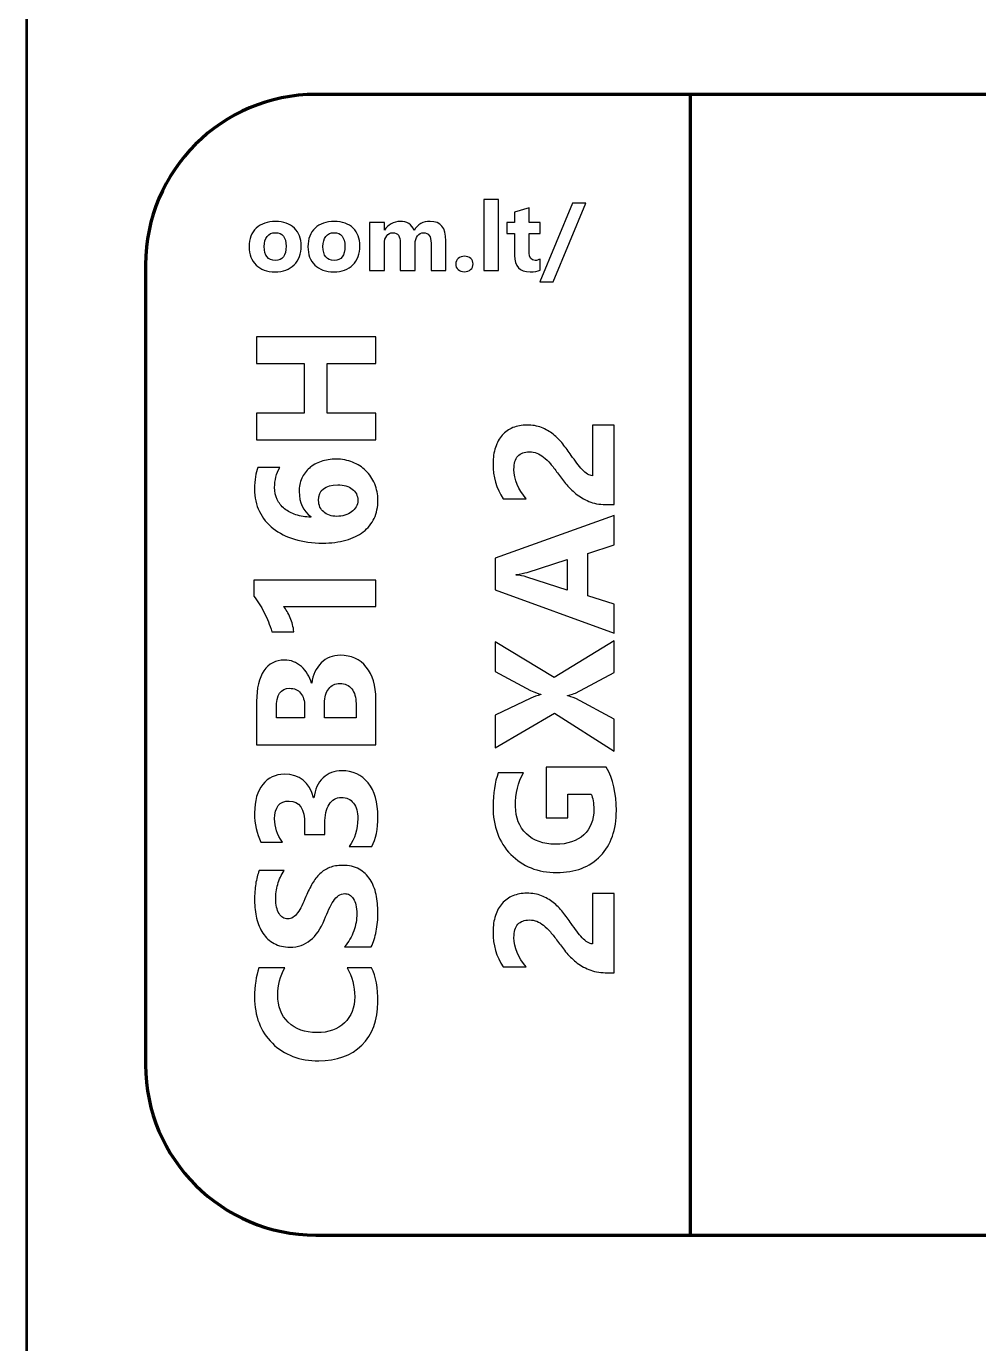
# Model space of a CAD drawing. Header units: centimetres. Extents: x -201 to 63, y -83 to 73.
# Drawn here: x -81.15 to -78.355, y -78.869 to -75 of the extents above; entities that cross this region are included whole.
import ezdxf

# ---------------------------------------------------------------- set-up
doc = ezdxf.new("R2010")
doc.units = ezdxf.units.CM
doc.header["$MEASUREMENT"] = 0
doc.layers.add('Layer 1', color=7, linetype='Continuous')

msp = doc.modelspace()

# ---------------------------------------------------------------- linework, layer by layer
at = {"layer": 'Layer 1', "color": 253, "lineweight": 53}
msp.add_open_spline([(-81.15, -82.3), (-81.15, -82.3), (-81.15, -67.7), (-81.15, -67.7), (-81.15, -67.7), (-81.15, -67.25817), (-80.79183, -66.9), (-80.35, -66.9), (-80.35, -66.9), (-80.35, -66.9), (-69.65, -66.9), (-69.65, -66.9), (-69.65, -66.9), (-69.20817, -66.9), (-68.85, -67.25817), (-68.85, -67.7), (-68.85, -67.7), (-68.85, -67.7), (-68.85, -82.3), (-68.85, -82.3), (-68.85, -82.3), (-68.85, -82.74183), (-69.20817, -83.1), (-69.65, -83.1), (-69.65, -83.1), (-69.65, -83.1), (-80.35, -83.1), (-80.35, -83.1), (-80.35, -83.1), (-80.79183, -83.1), (-81.15, -82.74183), (-81.15, -82.3)], degree=3, knots=[0, 0, 0, 0, 0.1111111, 0.1111111, 0.1111111, 0.1111111, 0.2222222, 0.2222222, 0.2222222, 0.2222222, 0.3333333, 0.3333333, 0.3333333, 0.3333333, 0.4444444, 0.4444444, 0.4444444, 0.4444444, 0.5555556, 0.5555556, 0.5555556, 0.5555556, 0.6666667, 0.6666667, 0.6666667, 0.6666667, 0.7777778, 0.7777778, 0.7777778, 0.7777778, 1, 1, 1, 1], dxfattribs=at)
at = {"layer": 'Layer 1', "lineweight": 100}
for points, knots in [([(-80.8, -78.05), (-80.8, -78.05), (-80.8, -75.7), (-80.8, -75.7), (-80.8, -75.7), (-80.8, -75.42386), (-80.57614, -75.2), (-80.3, -75.2), (-80.3, -75.2), (-80.3, -75.2), (-75.7, -75.2), (-75.7, -75.2), (-75.7, -75.2), (-75.42386, -75.2), (-75.2, -75.42386), (-75.2, -75.7), (-75.2, -75.7), (-75.2, -75.7), (-75.2, -78.05), (-75.2, -78.05), (-75.2, -78.05), (-75.2, -78.32614), (-75.42386, -78.55), (-75.7, -78.55), (-75.7, -78.55), (-75.7, -78.55), (-80.3, -78.55), (-80.3, -78.55), (-80.3, -78.55), (-80.57614, -78.55), (-80.8, -78.32614), (-80.8, -78.05)], [0, 0, 0, 0, 0.1111111, 0.1111111, 0.1111111, 0.1111111, 0.2222222, 0.2222222, 0.2222222, 0.2222222, 0.3333333, 0.3333333, 0.3333333, 0.3333333, 0.4444444, 0.4444444, 0.4444444, 0.4444444, 0.5555556, 0.5555556, 0.5555556, 0.5555556, 0.6666667, 0.6666667, 0.6666667, 0.6666667, 0.7777778, 0.7777778, 0.7777778, 0.7777778, 1, 1, 1, 1]), ([(-80.8, -78.05), (-80.8, -78.05), (-80.8, -75.7), (-80.8, -75.7), (-80.8, -75.7), (-80.8, -75.42386), (-80.57614, -75.2), (-80.3, -75.2), (-80.3, -75.2), (-80.3, -75.2), (-79.2, -75.2), (-79.2, -75.2), (-79.2, -75.2), (-79.2, -75.2), (-79.2, -78.55), (-79.2, -78.55), (-79.2, -78.55), (-79.2, -78.55), (-80.3, -78.55), (-80.3, -78.55), (-80.3, -78.55), (-80.57614, -78.55), (-80.8, -78.32614), (-80.8, -78.05)], [0, 0, 0, 0, 0.1428571, 0.1428571, 0.1428571, 0.1428571, 0.2857143, 0.2857143, 0.2857143, 0.2857143, 0.4285714, 0.4285714, 0.4285714, 0.4285714, 0.5714286, 0.5714286, 0.5714286, 0.5714286, 0.7142857, 0.7142857, 0.7142857, 0.7142857, 1, 1, 1, 1])]:
    msp.add_open_spline(points, degree=3, knots=knots, dxfattribs=at)
at = {"layer": 'Layer 1', "color": 7}
for points, knots in [([(-79.76396, -75.71742), (-79.76396, -75.71742), (-79.80747, -75.71742), (-79.80747, -75.71742), (-79.80747, -75.71742), (-79.80747, -75.71742), (-79.80747, -75.50853), (-79.80747, -75.50853), (-79.80747, -75.50853), (-79.80747, -75.50853), (-79.76396, -75.50853), (-79.76396, -75.50853), (-79.76396, -75.50853), (-79.76396, -75.50853), (-79.76396, -75.71742), (-79.76396, -75.71742)], [0, 0, 0, 0, 0.2, 0.2, 0.2, 0.2, 0.4, 0.4, 0.4, 0.4, 0.6, 0.6, 0.6, 0.6, 1, 1, 1, 1]), ([(-79.50737, -75.51982), (-79.50737, -75.51982), (-79.60365, -75.7502), (-79.60365, -75.7502), (-79.60365, -75.7502), (-79.60365, -75.7502), (-79.64255, -75.7502), (-79.64255, -75.7502), (-79.64255, -75.7502), (-79.64255, -75.7502), (-79.5466, -75.51982), (-79.5466, -75.51982), (-79.5466, -75.51982), (-79.5466, -75.51982), (-79.50737, -75.51982), (-79.50737, -75.51982)], [0, 0, 0, 0, 0.2, 0.2, 0.2, 0.2, 0.4, 0.4, 0.4, 0.4, 0.6, 0.6, 0.6, 0.6, 1, 1, 1, 1]), ([(-79.64199, -75.71577), (-79.64843, -75.71916), (-79.65812, -75.72085), (-79.67106, -75.72085), (-79.67106, -75.72085), (-79.70172, -75.72085), (-79.71711, -75.70491), (-79.71711, -75.67306), (-79.71711, -75.67306), (-79.71711, -75.67306), (-79.71711, -75.60844), (-79.71711, -75.60844), (-79.71711, -75.60844), (-79.71711, -75.60844), (-79.73997, -75.60844), (-79.73997, -75.60844), (-79.73997, -75.60844), (-79.73997, -75.60844), (-79.73997, -75.57631), (-79.73997, -75.57631), (-79.73997, -75.57631), (-79.73997, -75.57631), (-79.71711, -75.57631), (-79.71711, -75.57631), (-79.71711, -75.57631), (-79.71711, -75.57631), (-79.71711, -75.54588), (-79.71711, -75.54588), (-79.71711, -75.54588), (-79.71711, -75.54588), (-79.67369, -75.53346), (-79.67369, -75.53346), (-79.67369, -75.53346), (-79.67369, -75.53346), (-79.67369, -75.57631), (-79.67369, -75.57631), (-79.67369, -75.57631), (-79.67369, -75.57631), (-79.64199, -75.57631), (-79.64199, -75.57631), (-79.64199, -75.57631), (-79.64199, -75.57631), (-79.64199, -75.60844), (-79.64199, -75.60844), (-79.64199, -75.60844), (-79.64199, -75.60844), (-79.67369, -75.60844), (-79.67369, -75.60844), (-79.67369, -75.60844), (-79.67369, -75.60844), (-79.67369, -75.66549), (-79.67369, -75.66549), (-79.67369, -75.66549), (-79.67369, -75.68017), (-79.66786, -75.6875), (-79.65619, -75.6875), (-79.65619, -75.6875), (-79.65158, -75.6875), (-79.64683, -75.68619), (-79.64199, -75.68351), (-79.64199, -75.68351), (-79.64199, -75.68351), (-79.64199, -75.71577), (-79.64199, -75.71577)], [0, 0, 0, 0, 0.0588235, 0.0588235, 0.0588235, 0.0588235, 0.1176471, 0.1176471, 0.1176471, 0.1176471, 0.1764706, 0.1764706, 0.1764706, 0.1764706, 0.2352941, 0.2352941, 0.2352941, 0.2352941, 0.2941176, 0.2941176, 0.2941176, 0.2941176, 0.3529412, 0.3529412, 0.3529412, 0.3529412, 0.4117647, 0.4117647, 0.4117647, 0.4117647, 0.4705882, 0.4705882, 0.4705882, 0.4705882, 0.5294118, 0.5294118, 0.5294118, 0.5294118, 0.5882353, 0.5882353, 0.5882353, 0.5882353, 0.6470588, 0.6470588, 0.6470588, 0.6470588, 0.7058824, 0.7058824, 0.7058824, 0.7058824, 0.7647059, 0.7647059, 0.7647059, 0.7647059, 0.8235294, 0.8235294, 0.8235294, 0.8235294, 0.8823529, 0.8823529, 0.8823529, 0.8823529, 1, 1, 1, 1]), ([(-80.4203, -75.72085), (-80.44382, -75.72085), (-80.4623, -75.71427), (-80.47576, -75.7011), (-80.47576, -75.7011), (-80.48921, -75.68793), (-80.49594, -75.67001), (-80.49594, -75.64743), (-80.49594, -75.64743), (-80.49594, -75.6241), (-80.48897, -75.6058), (-80.475, -75.59263), (-80.475, -75.59263), (-80.46103, -75.57946), (-80.44213, -75.57288), (-80.41837, -75.57288), (-80.41837, -75.57288), (-80.39495, -75.57288), (-80.37656, -75.57946), (-80.36324, -75.59263), (-80.36324, -75.59263), (-80.34993, -75.6058), (-80.34325, -75.62325), (-80.34325, -75.64494), (-80.34325, -75.64494), (-80.34325, -75.66836), (-80.35012, -75.68689), (-80.36386, -75.70049), (-80.36386, -75.70049), (-80.37759, -75.71408), (-80.39641, -75.72085), (-80.4203, -75.72085)], [0, 0, 0, 0, 0.1111111, 0.1111111, 0.1111111, 0.1111111, 0.2222222, 0.2222222, 0.2222222, 0.2222222, 0.3333333, 0.3333333, 0.3333333, 0.3333333, 0.4444444, 0.4444444, 0.4444444, 0.4444444, 0.5555556, 0.5555556, 0.5555556, 0.5555556, 0.6666667, 0.6666667, 0.6666667, 0.6666667, 0.7777778, 0.7777778, 0.7777778, 0.7777778, 1, 1, 1, 1]), ([(-80.24777, -75.72085), (-80.27129, -75.72085), (-80.28977, -75.71427), (-80.30323, -75.7011), (-80.30323, -75.7011), (-80.31668, -75.68793), (-80.32341, -75.67001), (-80.32341, -75.64743), (-80.32341, -75.64743), (-80.32341, -75.6241), (-80.31644, -75.6058), (-80.30247, -75.59263), (-80.30247, -75.59263), (-80.2885, -75.57946), (-80.2696, -75.57288), (-80.24584, -75.57288), (-80.24584, -75.57288), (-80.22242, -75.57288), (-80.20403, -75.57946), (-80.19071, -75.59263), (-80.19071, -75.59263), (-80.1774, -75.6058), (-80.17072, -75.62325), (-80.17072, -75.64494), (-80.17072, -75.64494), (-80.17072, -75.66836), (-80.17759, -75.68689), (-80.19133, -75.70049), (-80.19133, -75.70049), (-80.20506, -75.71408), (-80.22388, -75.72085), (-80.24777, -75.72085)], [0, 0, 0, 0, 0.1111111, 0.1111111, 0.1111111, 0.1111111, 0.2222222, 0.2222222, 0.2222222, 0.2222222, 0.3333333, 0.3333333, 0.3333333, 0.3333333, 0.4444444, 0.4444444, 0.4444444, 0.4444444, 0.5555556, 0.5555556, 0.5555556, 0.5555556, 0.6666667, 0.6666667, 0.6666667, 0.6666667, 0.7777778, 0.7777778, 0.7777778, 0.7777778, 1, 1, 1, 1]), ([(-79.91842, -75.71742), (-79.91842, -75.71742), (-79.96183, -75.71742), (-79.96183, -75.71742), (-79.96183, -75.71742), (-79.96183, -75.71742), (-79.96183, -75.63694), (-79.96183, -75.63694), (-79.96183, -75.63694), (-79.96183, -75.61643), (-79.96936, -75.60623), (-79.98441, -75.60623), (-79.98441, -75.60623), (-79.99156, -75.60623), (-79.99739, -75.60928), (-80.00191, -75.61544), (-80.00191, -75.61544), (-80.00643, -75.62161), (-80.00868, -75.62927), (-80.00868, -75.63845), (-80.00868, -75.63845), (-80.00868, -75.63845), (-80.00868, -75.71742), (-80.00868, -75.71742), (-80.00868, -75.71742), (-80.00868, -75.71742), (-80.05219, -75.71742), (-80.05219, -75.71742), (-80.05219, -75.71742), (-80.05219, -75.71742), (-80.05219, -75.63609), (-80.05219, -75.63609), (-80.05219, -75.63609), (-80.05219, -75.6162), (-80.05962, -75.60623), (-80.07439, -75.60623), (-80.07439, -75.60623), (-80.08183, -75.60623), (-80.0878, -75.60914), (-80.09222, -75.61502), (-80.09222, -75.61502), (-80.09669, -75.6209), (-80.09895, -75.6289), (-80.09895, -75.63901), (-80.09895, -75.63901), (-80.09895, -75.63901), (-80.09895, -75.71742), (-80.09895, -75.71742), (-80.09895, -75.71742), (-80.09895, -75.71742), (-80.14246, -75.71742), (-80.14246, -75.71742), (-80.14246, -75.71742), (-80.14246, -75.71742), (-80.14246, -75.57631), (-80.14246, -75.57631), (-80.14246, -75.57631), (-80.14246, -75.57631), (-80.09895, -75.57631), (-80.09895, -75.57631), (-80.09895, -75.57631), (-80.09895, -75.57631), (-80.09895, -75.59837), (-80.09895, -75.59837), (-80.09895, -75.59837), (-80.09895, -75.59837), (-80.09838, -75.59837), (-80.09838, -75.59837), (-80.09838, -75.59837), (-80.09387, -75.59084), (-80.08756, -75.58468), (-80.07943, -75.57998), (-80.07943, -75.57998), (-80.07129, -75.57523), (-80.0624, -75.57288), (-80.05276, -75.57288), (-80.05276, -75.57288), (-80.03281, -75.57288), (-80.01917, -75.58163), (-80.01183, -75.59917), (-80.01183, -75.59917), (-80.00106, -75.58163), (-79.98531, -75.57288), (-79.96442, -75.57288), (-79.96442, -75.57288), (-79.93375, -75.57288), (-79.91842, -75.59179), (-79.91842, -75.62965), (-79.91842, -75.62965), (-79.91842, -75.62965), (-79.91842, -75.71742), (-79.91842, -75.71742)], [0, 0, 0, 0, 0.0416667, 0.0416667, 0.0416667, 0.0416667, 0.0833333, 0.0833333, 0.0833333, 0.0833333, 0.125, 0.125, 0.125, 0.125, 0.1666667, 0.1666667, 0.1666667, 0.1666667, 0.2083333, 0.2083333, 0.2083333, 0.2083333, 0.25, 0.25, 0.25, 0.25, 0.2916667, 0.2916667, 0.2916667, 0.2916667, 0.3333333, 0.3333333, 0.3333333, 0.3333333, 0.375, 0.375, 0.375, 0.375, 0.4166667, 0.4166667, 0.4166667, 0.4166667, 0.4583333, 0.4583333, 0.4583333, 0.4583333, 0.5, 0.5, 0.5, 0.5, 0.5416667, 0.5416667, 0.5416667, 0.5416667, 0.5833333, 0.5833333, 0.5833333, 0.5833333, 0.625, 0.625, 0.625, 0.625, 0.6666667, 0.6666667, 0.6666667, 0.6666667, 0.7083333, 0.7083333, 0.7083333, 0.7083333, 0.75, 0.75, 0.75, 0.75, 0.7916667, 0.7916667, 0.7916667, 0.7916667, 0.8333333, 0.8333333, 0.8333333, 0.8333333, 0.875, 0.875, 0.875, 0.875, 0.9166667, 0.9166667, 0.9166667, 0.9166667, 1, 1, 1, 1]), ([(-80.41917, -75.60623), (-80.42947, -75.60623), (-80.43747, -75.60975), (-80.44316, -75.61681), (-80.44316, -75.61681), (-80.44885, -75.62391), (-80.45172, -75.63393), (-80.45172, -75.64686), (-80.45172, -75.64686), (-80.45172, -75.67396), (-80.44076, -75.6875), (-80.41889, -75.6875), (-80.41889, -75.6875), (-80.39805, -75.6875), (-80.38761, -75.67358), (-80.38761, -75.64578), (-80.38761, -75.64578), (-80.38761, -75.6194), (-80.39815, -75.60623), (-80.41917, -75.60623)], [0, 0, 0, 0, 0.1666667, 0.1666667, 0.1666667, 0.1666667, 0.3333333, 0.3333333, 0.3333333, 0.3333333, 0.5, 0.5, 0.5, 0.5, 0.6666667, 0.6666667, 0.6666667, 0.6666667, 1, 1, 1, 1]), ([(-80.24664, -75.60623), (-80.25694, -75.60623), (-80.26494, -75.60975), (-80.27063, -75.61681), (-80.27063, -75.61681), (-80.27632, -75.62391), (-80.27919, -75.63393), (-80.27919, -75.64686), (-80.27919, -75.64686), (-80.27919, -75.67396), (-80.26823, -75.6875), (-80.24636, -75.6875), (-80.24636, -75.6875), (-80.22552, -75.6875), (-80.21508, -75.67358), (-80.21508, -75.64578), (-80.21508, -75.64578), (-80.21508, -75.6194), (-80.22562, -75.60623), (-80.24664, -75.60623)], [0, 0, 0, 0, 0.1666667, 0.1666667, 0.1666667, 0.1666667, 0.3333333, 0.3333333, 0.3333333, 0.3333333, 0.5, 0.5, 0.5, 0.5, 0.6666667, 0.6666667, 0.6666667, 0.6666667, 1, 1, 1, 1]), ([(-79.86452, -75.72085), (-79.87172, -75.72085), (-79.87769, -75.71864), (-79.88244, -75.71427), (-79.88244, -75.71427), (-79.88724, -75.70985), (-79.88959, -75.70444), (-79.88959, -75.69799), (-79.88959, -75.69799), (-79.88959, -75.69136), (-79.88714, -75.68595), (-79.88225, -75.68172), (-79.88225, -75.68172), (-79.87731, -75.67749), (-79.8712, -75.67537), (-79.86386, -75.67537), (-79.86386, -75.67537), (-79.85638, -75.67537), (-79.85031, -75.67753), (-79.84556, -75.68181), (-79.84556, -75.68181), (-79.84086, -75.68605), (-79.83851, -75.69146), (-79.83851, -75.69799), (-79.83851, -75.69799), (-79.83851, -75.70467), (-79.84091, -75.71018), (-79.8457, -75.71446), (-79.8457, -75.71446), (-79.85055, -75.71874), (-79.85681, -75.72085), (-79.86452, -75.72085)], [0, 0, 0, 0, 0.1111111, 0.1111111, 0.1111111, 0.1111111, 0.2222222, 0.2222222, 0.2222222, 0.2222222, 0.3333333, 0.3333333, 0.3333333, 0.3333333, 0.4444444, 0.4444444, 0.4444444, 0.4444444, 0.5555556, 0.5555556, 0.5555556, 0.5555556, 0.6666667, 0.6666667, 0.6666667, 0.6666667, 0.7777778, 0.7777778, 0.7777778, 0.7777778, 1, 1, 1, 1]), ([(-80.12408, -75.91155), (-80.12408, -75.91155), (-80.12408, -75.99063), (-80.12408, -75.99063), (-80.12408, -75.99063), (-80.12408, -75.99063), (-80.26666, -75.99063), (-80.26666, -75.99063), (-80.26666, -75.99063), (-80.26666, -75.99063), (-80.26666, -76.13563), (-80.26666, -76.13563), (-80.26666, -76.13563), (-80.26666, -76.13563), (-80.12408, -76.13563), (-80.12408, -76.13563), (-80.12408, -76.13563), (-80.12408, -76.13563), (-80.12408, -76.21455), (-80.12408, -76.21455), (-80.12408, -76.21455), (-80.12408, -76.21455), (-80.47416, -76.21455), (-80.47416, -76.21455), (-80.47416, -76.21455), (-80.47416, -76.21455), (-80.47416, -76.13563), (-80.47416, -76.13563), (-80.47416, -76.13563), (-80.47416, -76.13563), (-80.3345, -76.13563), (-80.3345, -76.13563), (-80.3345, -76.13563), (-80.3345, -76.13563), (-80.3345, -75.99063), (-80.3345, -75.99063), (-80.3345, -75.99063), (-80.3345, -75.99063), (-80.47416, -75.99063), (-80.47416, -75.99063), (-80.47416, -75.99063), (-80.47416, -75.99063), (-80.47416, -75.91155), (-80.47416, -75.91155), (-80.47416, -75.91155), (-80.47416, -75.91155), (-80.12408, -75.91155), (-80.12408, -75.91155)], [0, 0, 0, 0, 0.0769231, 0.0769231, 0.0769231, 0.0769231, 0.1538462, 0.1538462, 0.1538462, 0.1538462, 0.2307692, 0.2307692, 0.2307692, 0.2307692, 0.3076923, 0.3076923, 0.3076923, 0.3076923, 0.3846154, 0.3846154, 0.3846154, 0.3846154, 0.4615385, 0.4615385, 0.4615385, 0.4615385, 0.5384615, 0.5384615, 0.5384615, 0.5384615, 0.6153846, 0.6153846, 0.6153846, 0.6153846, 0.6923077, 0.6923077, 0.6923077, 0.6923077, 0.7692308, 0.7692308, 0.7692308, 0.7692308, 0.8461538, 0.8461538, 0.8461538, 0.8461538, 1, 1, 1, 1]), ([(-79.48808, -76.31987), (-79.48808, -76.31987), (-79.48808, -76.17145), (-79.48808, -76.17145), (-79.48808, -76.17145), (-79.48808, -76.17145), (-79.42408, -76.17145), (-79.42408, -76.17145), (-79.42408, -76.17145), (-79.42408, -76.17145), (-79.42408, -76.40437), (-79.42408, -76.40437), (-79.42408, -76.40437), (-79.42408, -76.40437), (-79.45041, -76.40437), (-79.45041, -76.40437), (-79.45041, -76.40437), (-79.46833, -76.40437), (-79.48441, -76.40137), (-79.49866, -76.39529), (-79.49866, -76.39529), (-79.51291, -76.38929), (-79.52566, -76.3817), (-79.537, -76.37262), (-79.537, -76.37262), (-79.54833, -76.36354), (-79.55833, -76.35354), (-79.567, -76.3427), (-79.567, -76.3427), (-79.57575, -76.33187), (-79.58358, -76.32162), (-79.59058, -76.31179), (-79.59058, -76.31179), (-79.59791, -76.30154), (-79.60491, -76.29262), (-79.61158, -76.28487), (-79.61158, -76.28487), (-79.61825, -76.27712), (-79.62491, -76.27062), (-79.6315, -76.26529), (-79.6315, -76.26529), (-79.63808, -76.26004), (-79.64475, -76.25612), (-79.6515, -76.25345), (-79.6515, -76.25345), (-79.65825, -76.25087), (-79.66541, -76.24954), (-79.67308, -76.24954), (-79.67308, -76.24954), (-79.68808, -76.24954), (-79.69941, -76.25379), (-79.70708, -76.26229), (-79.70708, -76.26229), (-79.71466, -76.2707), (-79.7185, -76.2837), (-79.7185, -76.30112), (-79.7185, -76.30112), (-79.7185, -76.3312), (-79.70658, -76.36004), (-79.68266, -76.38754), (-79.68266, -76.38754), (-79.68266, -76.38754), (-79.7505, -76.38754), (-79.7505, -76.38754), (-79.7505, -76.38754), (-79.77016, -76.35704), (-79.78008, -76.3227), (-79.78008, -76.28445), (-79.78008, -76.28445), (-79.78008, -76.2667), (-79.77775, -76.25087), (-79.77308, -76.23679), (-79.77308, -76.23679), (-79.76841, -76.2227), (-79.76183, -76.21079), (-79.75316, -76.20095), (-79.75316, -76.20095), (-79.74458, -76.1912), (-79.73408, -76.18379), (-79.72183, -76.17862), (-79.72183, -76.17862), (-79.7095, -76.17354), (-79.69583, -76.17095), (-79.68066, -76.17095), (-79.68066, -76.17095), (-79.66458, -76.17095), (-79.65025, -76.17345), (-79.63766, -76.17837), (-79.63766, -76.17837), (-79.62516, -76.18337), (-79.61375, -76.18995), (-79.6035, -76.1982), (-79.6035, -76.1982), (-79.59325, -76.20637), (-79.58383, -76.21587), (-79.57533, -76.22662), (-79.57533, -76.22662), (-79.56675, -76.23737), (-79.5585, -76.24854), (-79.55058, -76.26004), (-79.55058, -76.26004), (-79.545, -76.26787), (-79.5395, -76.27537), (-79.53408, -76.28262), (-79.53408, -76.28262), (-79.52858, -76.28987), (-79.52325, -76.29629), (-79.51791, -76.30179), (-79.51791, -76.30179), (-79.51266, -76.30737), (-79.5075, -76.31179), (-79.50241, -76.31504), (-79.50241, -76.31504), (-79.49741, -76.31829), (-79.49258, -76.31987), (-79.48808, -76.31987)], [0, 0, 0, 0, 0.0333333, 0.0333333, 0.0333333, 0.0333333, 0.0666667, 0.0666667, 0.0666667, 0.0666667, 0.1, 0.1, 0.1, 0.1, 0.1333333, 0.1333333, 0.1333333, 0.1333333, 0.1666667, 0.1666667, 0.1666667, 0.1666667, 0.2, 0.2, 0.2, 0.2, 0.2333333, 0.2333333, 0.2333333, 0.2333333, 0.2666667, 0.2666667, 0.2666667, 0.2666667, 0.3, 0.3, 0.3, 0.3, 0.3333333, 0.3333333, 0.3333333, 0.3333333, 0.3666667, 0.3666667, 0.3666667, 0.3666667, 0.4, 0.4, 0.4, 0.4, 0.4333333, 0.4333333, 0.4333333, 0.4333333, 0.4666667, 0.4666667, 0.4666667, 0.4666667, 0.5, 0.5, 0.5, 0.5, 0.5333333, 0.5333333, 0.5333333, 0.5333333, 0.5666667, 0.5666667, 0.5666667, 0.5666667, 0.6, 0.6, 0.6, 0.6, 0.6333333, 0.6333333, 0.6333333, 0.6333333, 0.6666667, 0.6666667, 0.6666667, 0.6666667, 0.7, 0.7, 0.7, 0.7, 0.7333333, 0.7333333, 0.7333333, 0.7333333, 0.7666667, 0.7666667, 0.7666667, 0.7666667, 0.8, 0.8, 0.8, 0.8, 0.8333333, 0.8333333, 0.8333333, 0.8333333, 0.8666667, 0.8666667, 0.8666667, 0.8666667, 0.9, 0.9, 0.9, 0.9, 0.9333333, 0.9333333, 0.9333333, 0.9333333, 1, 1, 1, 1]), ([(-80.2405, -76.27113), (-80.22325, -76.27113), (-80.20716, -76.27413), (-80.19216, -76.28013), (-80.19216, -76.28013), (-80.17725, -76.28621), (-80.16425, -76.29455), (-80.15325, -76.3053), (-80.15325, -76.3053), (-80.14225, -76.31605), (-80.13366, -76.3288), (-80.12741, -76.34363), (-80.12741, -76.34363), (-80.12108, -76.35846), (-80.118, -76.37463), (-80.118, -76.39221), (-80.118, -76.39221), (-80.118, -76.41188), (-80.12166, -76.42955), (-80.129, -76.44505), (-80.129, -76.44505), (-80.13625, -76.46063), (-80.14691, -76.4738), (-80.16083, -76.48455), (-80.16083, -76.48455), (-80.17475, -76.49521), (-80.19175, -76.50346), (-80.212, -76.50913), (-80.212, -76.50913), (-80.23216, -76.51488), (-80.255, -76.51771), (-80.28058, -76.51771), (-80.28058, -76.51771), (-80.31066, -76.51771), (-80.338, -76.51405), (-80.3625, -76.50663), (-80.3625, -76.50663), (-80.387, -76.49921), (-80.40791, -76.48863), (-80.42533, -76.47488), (-80.42533, -76.47488), (-80.44275, -76.46113), (-80.45625, -76.44446), (-80.46575, -76.42496), (-80.46575, -76.42496), (-80.47525, -76.40538), (-80.48008, -76.38346), (-80.48008, -76.35905), (-80.48008, -76.35905), (-80.48008, -76.33196), (-80.47683, -76.31105), (-80.4705, -76.29605), (-80.4705, -76.29605), (-80.4705, -76.29605), (-80.40608, -76.29605), (-80.40608, -76.29605), (-80.40608, -76.29605), (-80.41616, -76.3138), (-80.42116, -76.33313), (-80.42116, -76.35413), (-80.42116, -76.35413), (-80.42116, -76.36713), (-80.41866, -76.37896), (-80.41366, -76.38955), (-80.41366, -76.38955), (-80.40858, -76.40013), (-80.40141, -76.40921), (-80.39216, -76.4168), (-80.39216, -76.4168), (-80.38283, -76.4243), (-80.37166, -76.4303), (-80.35858, -76.43455), (-80.35858, -76.43455), (-80.3455, -76.43888), (-80.33083, -76.44121), (-80.31475, -76.44155), (-80.31475, -76.44155), (-80.31475, -76.44155), (-80.31475, -76.44005), (-80.31475, -76.44005), (-80.31475, -76.44005), (-80.33766, -76.42346), (-80.34916, -76.39896), (-80.34916, -76.36663), (-80.34916, -76.36663), (-80.34916, -76.35213), (-80.34658, -76.33896), (-80.34133, -76.3273), (-80.34133, -76.3273), (-80.33616, -76.31555), (-80.32883, -76.30555), (-80.31925, -76.29721), (-80.31925, -76.29721), (-80.30975, -76.28896), (-80.29833, -76.28255), (-80.285, -76.27796), (-80.285, -76.27796), (-80.27158, -76.27338), (-80.25683, -76.27113), (-80.2405, -76.27113)], [0, 0, 0, 0, 0.0384615, 0.0384615, 0.0384615, 0.0384615, 0.0769231, 0.0769231, 0.0769231, 0.0769231, 0.1153846, 0.1153846, 0.1153846, 0.1153846, 0.1538462, 0.1538462, 0.1538462, 0.1538462, 0.1923077, 0.1923077, 0.1923077, 0.1923077, 0.2307692, 0.2307692, 0.2307692, 0.2307692, 0.2692308, 0.2692308, 0.2692308, 0.2692308, 0.3076923, 0.3076923, 0.3076923, 0.3076923, 0.3461538, 0.3461538, 0.3461538, 0.3461538, 0.3846154, 0.3846154, 0.3846154, 0.3846154, 0.4230769, 0.4230769, 0.4230769, 0.4230769, 0.4615385, 0.4615385, 0.4615385, 0.4615385, 0.5, 0.5, 0.5, 0.5, 0.5384615, 0.5384615, 0.5384615, 0.5384615, 0.5769231, 0.5769231, 0.5769231, 0.5769231, 0.6153846, 0.6153846, 0.6153846, 0.6153846, 0.6538462, 0.6538462, 0.6538462, 0.6538462, 0.6923077, 0.6923077, 0.6923077, 0.6923077, 0.7307692, 0.7307692, 0.7307692, 0.7307692, 0.7692308, 0.7692308, 0.7692308, 0.7692308, 0.8076923, 0.8076923, 0.8076923, 0.8076923, 0.8461538, 0.8461538, 0.8461538, 0.8461538, 0.8846154, 0.8846154, 0.8846154, 0.8846154, 0.9230769, 0.9230769, 0.9230769, 0.9230769, 1, 1, 1, 1]), ([(-80.23566, -76.34655), (-80.27325, -76.34655), (-80.29208, -76.36196), (-80.29208, -76.39271), (-80.29208, -76.39271), (-80.29208, -76.39971), (-80.29075, -76.40605), (-80.28816, -76.4118), (-80.28816, -76.4118), (-80.2855, -76.41746), (-80.28191, -76.4223), (-80.27716, -76.42638), (-80.27716, -76.42638), (-80.27241, -76.43046), (-80.26683, -76.43363), (-80.26041, -76.4358), (-80.26041, -76.4358), (-80.254, -76.43796), (-80.24691, -76.43913), (-80.23908, -76.43913), (-80.23908, -76.43913), (-80.23041, -76.43913), (-80.22241, -76.43796), (-80.21491, -76.43571), (-80.21491, -76.43571), (-80.20741, -76.43338), (-80.20083, -76.43021), (-80.19525, -76.42605), (-80.19525, -76.42605), (-80.18966, -76.42188), (-80.18516, -76.41696), (-80.18191, -76.4113), (-80.18191, -76.4113), (-80.17866, -76.40555), (-80.17708, -76.39921), (-80.17708, -76.39221), (-80.17708, -76.39221), (-80.17708, -76.38521), (-80.1785, -76.37896), (-80.18133, -76.3733), (-80.18133, -76.3733), (-80.18416, -76.36771), (-80.18816, -76.36288), (-80.19333, -76.35888), (-80.19333, -76.35888), (-80.19841, -76.35488), (-80.20458, -76.35188), (-80.21183, -76.34971), (-80.21183, -76.34971), (-80.21908, -76.34763), (-80.227, -76.34655), (-80.23566, -76.34655)], [0, 0, 0, 0, 0.0714286, 0.0714286, 0.0714286, 0.0714286, 0.1428571, 0.1428571, 0.1428571, 0.1428571, 0.2142857, 0.2142857, 0.2142857, 0.2142857, 0.2857143, 0.2857143, 0.2857143, 0.2857143, 0.3571429, 0.3571429, 0.3571429, 0.3571429, 0.4285714, 0.4285714, 0.4285714, 0.4285714, 0.5, 0.5, 0.5, 0.5, 0.5714286, 0.5714286, 0.5714286, 0.5714286, 0.6428571, 0.6428571, 0.6428571, 0.6428571, 0.7142857, 0.7142857, 0.7142857, 0.7142857, 0.7857143, 0.7857143, 0.7857143, 0.7857143, 0.8571429, 0.8571429, 0.8571429, 0.8571429, 1, 1, 1, 1]), ([(-79.42408, -76.43712), (-79.42408, -76.43712), (-79.42408, -76.52304), (-79.42408, -76.52304), (-79.42408, -76.52304), (-79.42408, -76.52304), (-79.502, -76.54796), (-79.502, -76.54796), (-79.502, -76.54796), (-79.502, -76.54796), (-79.502, -76.67246), (-79.502, -76.67246), (-79.502, -76.67246), (-79.502, -76.67246), (-79.42408, -76.69712), (-79.42408, -76.69712), (-79.42408, -76.69712), (-79.42408, -76.69712), (-79.42408, -76.78262), (-79.42408, -76.78262), (-79.42408, -76.78262), (-79.42408, -76.78262), (-79.77416, -76.65512), (-79.77416, -76.65512), (-79.77416, -76.65512), (-79.77416, -76.65512), (-79.77416, -76.56162), (-79.77416, -76.56162), (-79.77416, -76.56162), (-79.77416, -76.56162), (-79.42408, -76.43712), (-79.42408, -76.43712)], [0, 0, 0, 0, 0.1111111, 0.1111111, 0.1111111, 0.1111111, 0.2222222, 0.2222222, 0.2222222, 0.2222222, 0.3333333, 0.3333333, 0.3333333, 0.3333333, 0.4444444, 0.4444444, 0.4444444, 0.4444444, 0.5555556, 0.5555556, 0.5555556, 0.5555556, 0.6666667, 0.6666667, 0.6666667, 0.6666667, 0.7777778, 0.7777778, 0.7777778, 0.7777778, 1, 1, 1, 1]), ([(-79.5625, -76.56604), (-79.5625, -76.56604), (-79.68016, -76.60362), (-79.68016, -76.60362), (-79.68016, -76.60362), (-79.689, -76.60637), (-79.6995, -76.60837), (-79.71166, -76.60954), (-79.71166, -76.60954), (-79.71166, -76.60954), (-79.71166, -76.61146), (-79.71166, -76.61146), (-79.71166, -76.61146), (-79.70141, -76.61229), (-79.69125, -76.61429), (-79.68116, -76.61754), (-79.68116, -76.61754), (-79.68116, -76.61754), (-79.5625, -76.65562), (-79.5625, -76.65562), (-79.5625, -76.65562), (-79.5625, -76.65562), (-79.5625, -76.56604), (-79.5625, -76.56604)], [0, 0, 0, 0, 0.1428571, 0.1428571, 0.1428571, 0.1428571, 0.2857143, 0.2857143, 0.2857143, 0.2857143, 0.4285714, 0.4285714, 0.4285714, 0.4285714, 0.5714286, 0.5714286, 0.5714286, 0.5714286, 0.7142857, 0.7142857, 0.7142857, 0.7142857, 1, 1, 1, 1]), ([(-80.482, -76.62654), (-80.482, -76.62654), (-80.12408, -76.62654), (-80.12408, -76.62654), (-80.12408, -76.62654), (-80.12408, -76.62654), (-80.12408, -76.70346), (-80.12408, -76.70346), (-80.12408, -76.70346), (-80.12408, -76.70346), (-80.39508, -76.70346), (-80.39508, -76.70346), (-80.39508, -76.70346), (-80.39133, -76.70771), (-80.38783, -76.71271), (-80.3845, -76.71854), (-80.3845, -76.71854), (-80.38116, -76.72429), (-80.37808, -76.73046), (-80.37541, -76.73696), (-80.37541, -76.73696), (-80.37275, -76.74346), (-80.3705, -76.75021), (-80.36858, -76.75721), (-80.36858, -76.75721), (-80.36675, -76.76421), (-80.36541, -76.77113), (-80.36458, -76.77796), (-80.36458, -76.77796), (-80.36458, -76.77796), (-80.4295, -76.77796), (-80.4295, -76.77796), (-80.4295, -76.77796), (-80.43533, -76.75796), (-80.44283, -76.73904), (-80.452, -76.72129), (-80.452, -76.72129), (-80.46108, -76.70354), (-80.47108, -76.68754), (-80.482, -76.67321), (-80.482, -76.67321), (-80.482, -76.67321), (-80.482, -76.62654), (-80.482, -76.62654)], [0, 0, 0, 0, 0.0833333, 0.0833333, 0.0833333, 0.0833333, 0.1666667, 0.1666667, 0.1666667, 0.1666667, 0.25, 0.25, 0.25, 0.25, 0.3333333, 0.3333333, 0.3333333, 0.3333333, 0.4166667, 0.4166667, 0.4166667, 0.4166667, 0.5, 0.5, 0.5, 0.5, 0.5833333, 0.5833333, 0.5833333, 0.5833333, 0.6666667, 0.6666667, 0.6666667, 0.6666667, 0.75, 0.75, 0.75, 0.75, 0.8333333, 0.8333333, 0.8333333, 0.8333333, 1, 1, 1, 1]), ([(-79.42408, -76.80437), (-79.42408, -76.80437), (-79.42408, -76.89787), (-79.42408, -76.89787), (-79.42408, -76.89787), (-79.42408, -76.89787), (-79.53808, -76.95821), (-79.53808, -76.95821), (-79.53808, -76.95821), (-79.54233, -76.96046), (-79.55016, -76.96279), (-79.5615, -76.96529), (-79.5615, -76.96529), (-79.5615, -76.96529), (-79.5615, -76.96621), (-79.5615, -76.96621), (-79.5615, -76.96621), (-79.55616, -76.96737), (-79.548, -76.97004), (-79.53708, -76.97429), (-79.53708, -76.97429), (-79.53708, -76.97429), (-79.42408, -77.03479), (-79.42408, -77.03479), (-79.42408, -77.03479), (-79.42408, -77.03479), (-79.42408, -77.12879), (-79.42408, -77.12879), (-79.42408, -77.12879), (-79.42408, -77.12879), (-79.59916, -77.01729), (-79.59916, -77.01729), (-79.59916, -77.01729), (-79.59916, -77.01729), (-79.77416, -77.11929), (-79.77416, -77.11929), (-79.77416, -77.11929), (-79.77416, -77.11929), (-79.77416, -77.02337), (-79.77416, -77.02337), (-79.77416, -77.02337), (-79.77416, -77.02337), (-79.66916, -76.97329), (-79.66916, -76.97329), (-79.66916, -76.97329), (-79.66091, -76.96937), (-79.65108, -76.96587), (-79.63966, -76.96279), (-79.63966, -76.96279), (-79.63966, -76.96279), (-79.63966, -76.96179), (-79.63966, -76.96179), (-79.63966, -76.96179), (-79.6465, -76.95987), (-79.65666, -76.95621), (-79.67016, -76.95087), (-79.67016, -76.95087), (-79.67016, -76.95087), (-79.77416, -76.89521), (-79.77416, -76.89521), (-79.77416, -76.89521), (-79.77416, -76.89521), (-79.77416, -76.80729), (-79.77416, -76.80729), (-79.77416, -76.80729), (-79.77416, -76.80729), (-79.60058, -76.91229), (-79.60058, -76.91229), (-79.60058, -76.91229), (-79.60058, -76.91229), (-79.42408, -76.80437), (-79.42408, -76.80437)], [0, 0, 0, 0, 0.0526316, 0.0526316, 0.0526316, 0.0526316, 0.1052632, 0.1052632, 0.1052632, 0.1052632, 0.1578947, 0.1578947, 0.1578947, 0.1578947, 0.2105263, 0.2105263, 0.2105263, 0.2105263, 0.2631579, 0.2631579, 0.2631579, 0.2631579, 0.3157895, 0.3157895, 0.3157895, 0.3157895, 0.3684211, 0.3684211, 0.3684211, 0.3684211, 0.4210526, 0.4210526, 0.4210526, 0.4210526, 0.4736842, 0.4736842, 0.4736842, 0.4736842, 0.5263158, 0.5263158, 0.5263158, 0.5263158, 0.5789474, 0.5789474, 0.5789474, 0.5789474, 0.6315789, 0.6315789, 0.6315789, 0.6315789, 0.6842105, 0.6842105, 0.6842105, 0.6842105, 0.7368421, 0.7368421, 0.7368421, 0.7368421, 0.7894737, 0.7894737, 0.7894737, 0.7894737, 0.8421053, 0.8421053, 0.8421053, 0.8421053, 0.8947368, 0.8947368, 0.8947368, 0.8947368, 1, 1, 1, 1]), ([(-80.12408, -77.11029), (-80.12408, -77.11029), (-80.47416, -77.11029), (-80.47416, -77.11029), (-80.47416, -77.11029), (-80.47416, -77.11029), (-80.47416, -76.98279), (-80.47416, -76.98279), (-80.47416, -76.98279), (-80.47416, -76.94371), (-80.467, -76.91371), (-80.45266, -76.89271), (-80.45266, -76.89271), (-80.43841, -76.87171), (-80.41816, -76.86121), (-80.39216, -76.86121), (-80.39216, -76.86121), (-80.37325, -76.86121), (-80.35675, -76.86762), (-80.34258, -76.88037), (-80.34258, -76.88037), (-80.32841, -76.89321), (-80.31858, -76.90946), (-80.31308, -76.92937), (-80.31308, -76.92937), (-80.31308, -76.92937), (-80.31208, -76.92937), (-80.31208, -76.92937), (-80.31208, -76.92937), (-80.309, -76.90446), (-80.29975, -76.88454), (-80.2845, -76.86962), (-80.2845, -76.86962), (-80.26916, -76.85479), (-80.25058, -76.84729), (-80.22858, -76.84729), (-80.22858, -76.84729), (-80.1965, -76.84729), (-80.17108, -76.85879), (-80.15225, -76.88171), (-80.15225, -76.88171), (-80.1335, -76.90471), (-80.12408, -76.93604), (-80.12408, -76.97571), (-80.12408, -76.97571), (-80.12408, -76.97571), (-80.12408, -77.11029), (-80.12408, -77.11029)], [0, 0, 0, 0, 0.0769231, 0.0769231, 0.0769231, 0.0769231, 0.1538462, 0.1538462, 0.1538462, 0.1538462, 0.2307692, 0.2307692, 0.2307692, 0.2307692, 0.3076923, 0.3076923, 0.3076923, 0.3076923, 0.3846154, 0.3846154, 0.3846154, 0.3846154, 0.4615385, 0.4615385, 0.4615385, 0.4615385, 0.5384615, 0.5384615, 0.5384615, 0.5384615, 0.6153846, 0.6153846, 0.6153846, 0.6153846, 0.6923077, 0.6923077, 0.6923077, 0.6923077, 0.7692308, 0.7692308, 0.7692308, 0.7692308, 0.8461538, 0.8461538, 0.8461538, 0.8461538, 1, 1, 1, 1]), ([(-80.41608, -77.03137), (-80.41608, -77.03137), (-80.33308, -77.03137), (-80.33308, -77.03137), (-80.33308, -77.03137), (-80.33308, -77.03137), (-80.33308, -76.99671), (-80.33308, -76.99671), (-80.33308, -76.99671), (-80.33308, -76.98046), (-80.337, -76.96762), (-80.34491, -76.95829), (-80.34491, -76.95829), (-80.35283, -76.94887), (-80.36366, -76.94421), (-80.3775, -76.94421), (-80.3775, -76.94421), (-80.40325, -76.94421), (-80.41608, -76.96346), (-80.41608, -77.00187), (-80.41608, -77.00187), (-80.41608, -77.00187), (-80.41608, -77.03137), (-80.41608, -77.03137)], [0, 0, 0, 0, 0.1428571, 0.1428571, 0.1428571, 0.1428571, 0.2857143, 0.2857143, 0.2857143, 0.2857143, 0.4285714, 0.4285714, 0.4285714, 0.4285714, 0.5714286, 0.5714286, 0.5714286, 0.5714286, 0.7142857, 0.7142857, 0.7142857, 0.7142857, 1, 1, 1, 1]), ([(-80.2745, -77.03137), (-80.2745, -77.03137), (-80.18216, -77.03137), (-80.18216, -77.03137), (-80.18216, -77.03137), (-80.18216, -77.03137), (-80.18216, -76.98862), (-80.18216, -76.98862), (-80.18216, -76.98862), (-80.18216, -76.97046), (-80.18641, -76.95612), (-80.19491, -76.94579), (-80.19491, -76.94579), (-80.20333, -76.93546), (-80.21491, -76.93029), (-80.22958, -76.93029), (-80.22958, -76.93029), (-80.24358, -76.93029), (-80.2545, -76.93537), (-80.2625, -76.94554), (-80.2625, -76.94554), (-80.2705, -76.95579), (-80.2745, -76.96996), (-80.2745, -76.98821), (-80.2745, -76.98821), (-80.2745, -76.98821), (-80.2745, -77.03137), (-80.2745, -77.03137)], [0, 0, 0, 0, 0.125, 0.125, 0.125, 0.125, 0.25, 0.25, 0.25, 0.25, 0.375, 0.375, 0.375, 0.375, 0.5, 0.5, 0.5, 0.5, 0.625, 0.625, 0.625, 0.625, 0.75, 0.75, 0.75, 0.75, 1, 1, 1, 1]), ([(-80.13558, -77.40929), (-80.13558, -77.40929), (-80.20266, -77.40929), (-80.20266, -77.40929), (-80.20266, -77.40929), (-80.18558, -77.38587), (-80.17708, -77.35854), (-80.17708, -77.32729), (-80.17708, -77.32729), (-80.17708, -77.30754), (-80.18125, -77.2922), (-80.18975, -77.28129), (-80.18975, -77.28129), (-80.19825, -77.27029), (-80.21, -77.26479), (-80.22516, -77.26479), (-80.22516, -77.26479), (-80.24075, -77.26479), (-80.25283, -77.27154), (-80.26133, -77.28512), (-80.26133, -77.28512), (-80.26975, -77.29879), (-80.274, -77.31745), (-80.274, -77.3412), (-80.274, -77.3412), (-80.274, -77.3412), (-80.274, -77.37362), (-80.274, -77.37362), (-80.274, -77.37362), (-80.274, -77.37362), (-80.33308, -77.37362), (-80.33308, -77.37362), (-80.33308, -77.37362), (-80.33308, -77.37362), (-80.33308, -77.34362), (-80.33308, -77.34362), (-80.33308, -77.34362), (-80.33308, -77.29804), (-80.34816, -77.27529), (-80.3785, -77.27529), (-80.3785, -77.27529), (-80.407, -77.27529), (-80.42116, -77.29279), (-80.42116, -77.32779), (-80.42116, -77.32779), (-80.42116, -77.3512), (-80.41366, -77.37395), (-80.3985, -77.39612), (-80.3985, -77.39612), (-80.3985, -77.39612), (-80.4615, -77.39612), (-80.4615, -77.39612), (-80.4615, -77.39612), (-80.47383, -77.37154), (-80.48008, -77.34287), (-80.48008, -77.3102), (-80.48008, -77.3102), (-80.48008, -77.27437), (-80.472, -77.24654), (-80.45583, -77.22654), (-80.45583, -77.22654), (-80.43975, -77.20662), (-80.41883, -77.19662), (-80.39316, -77.19662), (-80.39316, -77.19662), (-80.34741, -77.19662), (-80.31875, -77.21987), (-80.30716, -77.2662), (-80.30716, -77.2662), (-80.30716, -77.2662), (-80.306, -77.2662), (-80.306, -77.2662), (-80.306, -77.2662), (-80.30291, -77.24154), (-80.29391, -77.22195), (-80.279, -77.20762), (-80.279, -77.20762), (-80.26408, -77.19329), (-80.24583, -77.18612), (-80.22416, -77.18612), (-80.22416, -77.18612), (-80.1915, -77.18612), (-80.16558, -77.19812), (-80.14658, -77.22204), (-80.14658, -77.22204), (-80.1275, -77.24595), (-80.118, -77.27904), (-80.118, -77.3212), (-80.118, -77.3212), (-80.118, -77.35729), (-80.12383, -77.3867), (-80.13558, -77.40929)], [0, 0, 0, 0, 0.0416667, 0.0416667, 0.0416667, 0.0416667, 0.0833333, 0.0833333, 0.0833333, 0.0833333, 0.125, 0.125, 0.125, 0.125, 0.1666667, 0.1666667, 0.1666667, 0.1666667, 0.2083333, 0.2083333, 0.2083333, 0.2083333, 0.25, 0.25, 0.25, 0.25, 0.2916667, 0.2916667, 0.2916667, 0.2916667, 0.3333333, 0.3333333, 0.3333333, 0.3333333, 0.375, 0.375, 0.375, 0.375, 0.4166667, 0.4166667, 0.4166667, 0.4166667, 0.4583333, 0.4583333, 0.4583333, 0.4583333, 0.5, 0.5, 0.5, 0.5, 0.5416667, 0.5416667, 0.5416667, 0.5416667, 0.5833333, 0.5833333, 0.5833333, 0.5833333, 0.625, 0.625, 0.625, 0.625, 0.6666667, 0.6666667, 0.6666667, 0.6666667, 0.7083333, 0.7083333, 0.7083333, 0.7083333, 0.75, 0.75, 0.75, 0.75, 0.7916667, 0.7916667, 0.7916667, 0.7916667, 0.8333333, 0.8333333, 0.8333333, 0.8333333, 0.875, 0.875, 0.875, 0.875, 0.9166667, 0.9166667, 0.9166667, 0.9166667, 1, 1, 1, 1]), ([(-79.4475, -77.17595), (-79.42783, -77.21012), (-79.418, -77.25262), (-79.418, -77.30345), (-79.418, -77.30345), (-79.418, -77.3597), (-79.43358, -77.40412), (-79.46475, -77.43662), (-79.46475, -77.43662), (-79.49591, -77.46904), (-79.53883, -77.48529), (-79.5935, -77.48529), (-79.5935, -77.48529), (-79.6485, -77.48529), (-79.69333, -77.46754), (-79.728, -77.43204), (-79.728, -77.43204), (-79.76275, -77.39662), (-79.78008, -77.34937), (-79.78008, -77.29045), (-79.78008, -77.29045), (-79.78008, -77.25337), (-79.77491, -77.22062), (-79.76466, -77.19237), (-79.76466, -77.19237), (-79.76466, -77.19237), (-79.69066, -77.19237), (-79.69066, -77.19237), (-79.69066, -77.19237), (-79.70633, -77.21937), (-79.71408, -77.25237), (-79.71408, -77.29145), (-79.71408, -77.29145), (-79.71408, -77.3242), (-79.7035, -77.35079), (-79.68225, -77.37137), (-79.68225, -77.37137), (-79.661, -77.39204), (-79.63266, -77.40229), (-79.59716, -77.40229), (-79.59716, -77.40229), (-79.56116, -77.40229), (-79.53341, -77.39304), (-79.51366, -77.37462), (-79.51366, -77.37462), (-79.494, -77.35612), (-79.48416, -77.3312), (-79.48416, -77.29979), (-79.48416, -77.29979), (-79.48416, -77.28087), (-79.48683, -77.26587), (-79.49216, -77.25487), (-79.49216, -77.25487), (-79.49216, -77.25487), (-79.56058, -77.25487), (-79.56058, -77.25487), (-79.56058, -77.25487), (-79.56058, -77.25487), (-79.56058, -77.32487), (-79.56058, -77.32487), (-79.56058, -77.32487), (-79.56058, -77.32487), (-79.62358, -77.32487), (-79.62358, -77.32487), (-79.62358, -77.32487), (-79.62358, -77.32487), (-79.62358, -77.17595), (-79.62358, -77.17595), (-79.62358, -77.17595), (-79.62358, -77.17595), (-79.4475, -77.17595), (-79.4475, -77.17595)], [0, 0, 0, 0, 0.0526316, 0.0526316, 0.0526316, 0.0526316, 0.1052632, 0.1052632, 0.1052632, 0.1052632, 0.1578947, 0.1578947, 0.1578947, 0.1578947, 0.2105263, 0.2105263, 0.2105263, 0.2105263, 0.2631579, 0.2631579, 0.2631579, 0.2631579, 0.3157895, 0.3157895, 0.3157895, 0.3157895, 0.3684211, 0.3684211, 0.3684211, 0.3684211, 0.4210526, 0.4210526, 0.4210526, 0.4210526, 0.4736842, 0.4736842, 0.4736842, 0.4736842, 0.5263158, 0.5263158, 0.5263158, 0.5263158, 0.5789474, 0.5789474, 0.5789474, 0.5789474, 0.6315789, 0.6315789, 0.6315789, 0.6315789, 0.6842105, 0.6842105, 0.6842105, 0.6842105, 0.7368421, 0.7368421, 0.7368421, 0.7368421, 0.7894737, 0.7894737, 0.7894737, 0.7894737, 0.8421053, 0.8421053, 0.8421053, 0.8421053, 0.8947368, 0.8947368, 0.8947368, 0.8947368, 1, 1, 1, 1]), ([(-80.1375, -77.70303), (-80.1375, -77.70303), (-80.21566, -77.70303), (-80.21566, -77.70303), (-80.21566, -77.70303), (-80.20375, -77.68887), (-80.19483, -77.67345), (-80.18891, -77.65687), (-80.18891, -77.65687), (-80.183, -77.64028), (-80.18, -77.62353), (-80.18, -77.60662), (-80.18, -77.60662), (-80.18, -77.59662), (-80.18091, -77.58795), (-80.18266, -77.58062), (-80.18266, -77.58062), (-80.1845, -77.5732), (-80.18691, -77.56703), (-80.19016, -77.56203), (-80.19016, -77.56203), (-80.19333, -77.55703), (-80.19708, -77.55337), (-80.20133, -77.55095), (-80.20133, -77.55095), (-80.20566, -77.54845), (-80.21033, -77.54728), (-80.21541, -77.54728), (-80.21541, -77.54728), (-80.22225, -77.54728), (-80.22833, -77.5492), (-80.23366, -77.55312), (-80.23366, -77.55312), (-80.23908, -77.55703), (-80.244, -77.56237), (-80.24858, -77.56912), (-80.24858, -77.56912), (-80.25316, -77.57587), (-80.25758, -77.58387), (-80.26175, -77.5932), (-80.26175, -77.5932), (-80.266, -77.60245), (-80.27033, -77.61245), (-80.27475, -77.6232), (-80.27475, -77.6232), (-80.28608, -77.65053), (-80.3, -77.67095), (-80.3165, -77.68437), (-80.3165, -77.68437), (-80.33291, -77.69778), (-80.35275, -77.70445), (-80.376, -77.70445), (-80.376, -77.70445), (-80.39425, -77.70445), (-80.40991, -77.70087), (-80.423, -77.69353), (-80.423, -77.69353), (-80.43616, -77.6862), (-80.44691, -77.6762), (-80.45541, -77.66362), (-80.45541, -77.66362), (-80.46383, -77.65095), (-80.47008, -77.63637), (-80.47408, -77.61978), (-80.47408, -77.61978), (-80.47808, -77.6032), (-80.48008, -77.58562), (-80.48008, -77.56703), (-80.48008, -77.56703), (-80.48008, -77.54878), (-80.47891, -77.53262), (-80.47675, -77.51853), (-80.47675, -77.51853), (-80.47458, -77.50453), (-80.47116, -77.49153), (-80.46658, -77.47962), (-80.46658, -77.47962), (-80.46658, -77.47962), (-80.39358, -77.47962), (-80.39358, -77.47962), (-80.39358, -77.47962), (-80.39766, -77.48553), (-80.40125, -77.49187), (-80.40433, -77.49878), (-80.40433, -77.49878), (-80.40741, -77.5057), (-80.41, -77.51287), (-80.41208, -77.5202), (-80.41208, -77.5202), (-80.41408, -77.52745), (-80.41558, -77.53478), (-80.41658, -77.54203), (-80.41658, -77.54203), (-80.4175, -77.54928), (-80.418, -77.55612), (-80.418, -77.56262), (-80.418, -77.56262), (-80.418, -77.57162), (-80.41716, -77.5797), (-80.4155, -77.58703), (-80.4155, -77.58703), (-80.41375, -77.59437), (-80.41133, -77.60053), (-80.40825, -77.60562), (-80.40825, -77.60562), (-80.40516, -77.61062), (-80.4015, -77.61453), (-80.39716, -77.61737), (-80.39716, -77.61737), (-80.39283, -77.62012), (-80.388, -77.62145), (-80.38266, -77.62145), (-80.38266, -77.62145), (-80.37675, -77.62145), (-80.3715, -77.61995), (-80.36691, -77.61687), (-80.36691, -77.61687), (-80.36225, -77.61378), (-80.35783, -77.60937), (-80.35366, -77.60362), (-80.35366, -77.60362), (-80.34958, -77.59795), (-80.3455, -77.59103), (-80.3415, -77.58287), (-80.3415, -77.58287), (-80.3375, -77.57478), (-80.33341, -77.56553), (-80.32916, -77.55528), (-80.32916, -77.55528), (-80.32333, -77.54128), (-80.31708, -77.52878), (-80.3105, -77.51762), (-80.3105, -77.51762), (-80.30391, -77.50645), (-80.29641, -77.49687), (-80.28816, -77.48895), (-80.28816, -77.48895), (-80.27983, -77.48095), (-80.27033, -77.47487), (-80.25966, -77.47062), (-80.25966, -77.47062), (-80.24908, -77.46637), (-80.23666, -77.46428), (-80.2225, -77.46428), (-80.2225, -77.46428), (-80.20291, -77.46428), (-80.18658, -77.46795), (-80.17325, -77.47537), (-80.17325, -77.47537), (-80.16, -77.48278), (-80.14925, -77.49278), (-80.14108, -77.50553), (-80.14108, -77.50553), (-80.13283, -77.5182), (-80.12691, -77.53295), (-80.12333, -77.54978), (-80.12333, -77.54978), (-80.11975, -77.5667), (-80.118, -77.58445), (-80.118, -77.6032), (-80.118, -77.6032), (-80.118, -77.62237), (-80.11958, -77.64062), (-80.12283, -77.65795), (-80.12283, -77.65795), (-80.12608, -77.67528), (-80.131, -77.69037), (-80.1375, -77.70303)], [0, 0, 0, 0, 0.0232558, 0.0232558, 0.0232558, 0.0232558, 0.0465116, 0.0465116, 0.0465116, 0.0465116, 0.0697674, 0.0697674, 0.0697674, 0.0697674, 0.0930233, 0.0930233, 0.0930233, 0.0930233, 0.1162791, 0.1162791, 0.1162791, 0.1162791, 0.1395349, 0.1395349, 0.1395349, 0.1395349, 0.1627907, 0.1627907, 0.1627907, 0.1627907, 0.1860465, 0.1860465, 0.1860465, 0.1860465, 0.2093023, 0.2093023, 0.2093023, 0.2093023, 0.2325581, 0.2325581, 0.2325581, 0.2325581, 0.255814, 0.255814, 0.255814, 0.255814, 0.2790698, 0.2790698, 0.2790698, 0.2790698, 0.3023256, 0.3023256, 0.3023256, 0.3023256, 0.3255814, 0.3255814, 0.3255814, 0.3255814, 0.3488372, 0.3488372, 0.3488372, 0.3488372, 0.372093, 0.372093, 0.372093, 0.372093, 0.3953488, 0.3953488, 0.3953488, 0.3953488, 0.4186047, 0.4186047, 0.4186047, 0.4186047, 0.4418605, 0.4418605, 0.4418605, 0.4418605, 0.4651163, 0.4651163, 0.4651163, 0.4651163, 0.4883721, 0.4883721, 0.4883721, 0.4883721, 0.5116279, 0.5116279, 0.5116279, 0.5116279, 0.5348837, 0.5348837, 0.5348837, 0.5348837, 0.5581395, 0.5581395, 0.5581395, 0.5581395, 0.5813953, 0.5813953, 0.5813953, 0.5813953, 0.6046512, 0.6046512, 0.6046512, 0.6046512, 0.627907, 0.627907, 0.627907, 0.627907, 0.6511628, 0.6511628, 0.6511628, 0.6511628, 0.6744186, 0.6744186, 0.6744186, 0.6744186, 0.6976744, 0.6976744, 0.6976744, 0.6976744, 0.7209302, 0.7209302, 0.7209302, 0.7209302, 0.744186, 0.744186, 0.744186, 0.744186, 0.7674419, 0.7674419, 0.7674419, 0.7674419, 0.7906977, 0.7906977, 0.7906977, 0.7906977, 0.8139535, 0.8139535, 0.8139535, 0.8139535, 0.8372093, 0.8372093, 0.8372093, 0.8372093, 0.8604651, 0.8604651, 0.8604651, 0.8604651, 0.8837209, 0.8837209, 0.8837209, 0.8837209, 0.9069767, 0.9069767, 0.9069767, 0.9069767, 0.9302326, 0.9302326, 0.9302326, 0.9302326, 0.9534884, 0.9534884, 0.9534884, 0.9534884, 1, 1, 1, 1]), ([(-79.48808, -77.69495), (-79.48808, -77.69495), (-79.48808, -77.54653), (-79.48808, -77.54653), (-79.48808, -77.54653), (-79.48808, -77.54653), (-79.42408, -77.54653), (-79.42408, -77.54653), (-79.42408, -77.54653), (-79.42408, -77.54653), (-79.42408, -77.77945), (-79.42408, -77.77945), (-79.42408, -77.77945), (-79.42408, -77.77945), (-79.45041, -77.77945), (-79.45041, -77.77945), (-79.45041, -77.77945), (-79.46833, -77.77945), (-79.48441, -77.77645), (-79.49866, -77.77037), (-79.49866, -77.77037), (-79.51291, -77.76437), (-79.52566, -77.75678), (-79.537, -77.7477), (-79.537, -77.7477), (-79.54833, -77.73862), (-79.55833, -77.72862), (-79.567, -77.71778), (-79.567, -77.71778), (-79.57575, -77.70695), (-79.58358, -77.6967), (-79.59058, -77.68687), (-79.59058, -77.68687), (-79.59791, -77.67662), (-79.60491, -77.6677), (-79.61158, -77.65995), (-79.61158, -77.65995), (-79.61825, -77.6522), (-79.62491, -77.6457), (-79.6315, -77.64037), (-79.6315, -77.64037), (-79.63808, -77.63512), (-79.64475, -77.6312), (-79.6515, -77.62853), (-79.6515, -77.62853), (-79.65825, -77.62595), (-79.66541, -77.62462), (-79.67308, -77.62462), (-79.67308, -77.62462), (-79.68808, -77.62462), (-79.69941, -77.62887), (-79.70708, -77.63737), (-79.70708, -77.63737), (-79.71466, -77.64578), (-79.7185, -77.65878), (-79.7185, -77.6762), (-79.7185, -77.6762), (-79.7185, -77.70628), (-79.70658, -77.73512), (-79.68266, -77.76262), (-79.68266, -77.76262), (-79.68266, -77.76262), (-79.7505, -77.76262), (-79.7505, -77.76262), (-79.7505, -77.76262), (-79.77016, -77.73212), (-79.78008, -77.69778), (-79.78008, -77.65953), (-79.78008, -77.65953), (-79.78008, -77.64178), (-79.77775, -77.62595), (-79.77308, -77.61187), (-79.77308, -77.61187), (-79.76841, -77.59778), (-79.76183, -77.58587), (-79.75316, -77.57603), (-79.75316, -77.57603), (-79.74458, -77.56628), (-79.73408, -77.55887), (-79.72183, -77.5537), (-79.72183, -77.5537), (-79.7095, -77.54862), (-79.69583, -77.54603), (-79.68066, -77.54603), (-79.68066, -77.54603), (-79.66458, -77.54603), (-79.65025, -77.54853), (-79.63766, -77.55345), (-79.63766, -77.55345), (-79.62516, -77.55845), (-79.61375, -77.56503), (-79.6035, -77.57328), (-79.6035, -77.57328), (-79.59325, -77.58145), (-79.58383, -77.59095), (-79.57533, -77.6017), (-79.57533, -77.6017), (-79.56675, -77.61245), (-79.5585, -77.62362), (-79.55058, -77.63512), (-79.55058, -77.63512), (-79.545, -77.64295), (-79.5395, -77.65045), (-79.53408, -77.6577), (-79.53408, -77.6577), (-79.52858, -77.66495), (-79.52325, -77.67137), (-79.51791, -77.67687), (-79.51791, -77.67687), (-79.51266, -77.68245), (-79.5075, -77.68687), (-79.50241, -77.69012), (-79.50241, -77.69012), (-79.49741, -77.69337), (-79.49258, -77.69495), (-79.48808, -77.69495)], [0, 0, 0, 0, 0.0333333, 0.0333333, 0.0333333, 0.0333333, 0.0666667, 0.0666667, 0.0666667, 0.0666667, 0.1, 0.1, 0.1, 0.1, 0.1333333, 0.1333333, 0.1333333, 0.1333333, 0.1666667, 0.1666667, 0.1666667, 0.1666667, 0.2, 0.2, 0.2, 0.2, 0.2333333, 0.2333333, 0.2333333, 0.2333333, 0.2666667, 0.2666667, 0.2666667, 0.2666667, 0.3, 0.3, 0.3, 0.3, 0.3333333, 0.3333333, 0.3333333, 0.3333333, 0.3666667, 0.3666667, 0.3666667, 0.3666667, 0.4, 0.4, 0.4, 0.4, 0.4333333, 0.4333333, 0.4333333, 0.4333333, 0.4666667, 0.4666667, 0.4666667, 0.4666667, 0.5, 0.5, 0.5, 0.5, 0.5333333, 0.5333333, 0.5333333, 0.5333333, 0.5666667, 0.5666667, 0.5666667, 0.5666667, 0.6, 0.6, 0.6, 0.6, 0.6333333, 0.6333333, 0.6333333, 0.6333333, 0.6666667, 0.6666667, 0.6666667, 0.6666667, 0.7, 0.7, 0.7, 0.7, 0.7333333, 0.7333333, 0.7333333, 0.7333333, 0.7666667, 0.7666667, 0.7666667, 0.7666667, 0.8, 0.8, 0.8, 0.8, 0.8333333, 0.8333333, 0.8333333, 0.8333333, 0.8666667, 0.8666667, 0.8666667, 0.8666667, 0.9, 0.9, 0.9, 0.9, 0.9333333, 0.9333333, 0.9333333, 0.9333333, 1, 1, 1, 1]), ([(-80.1365, -77.76553), (-80.12416, -77.79103), (-80.118, -77.82445), (-80.118, -77.86561), (-80.118, -77.86561), (-80.118, -77.91928), (-80.13375, -77.96153), (-80.16533, -77.99228), (-80.16533, -77.99228), (-80.19691, -78.02311), (-80.239, -78.03845), (-80.29158, -78.03845), (-80.29158, -78.03845), (-80.34758, -78.03845), (-80.393, -78.0212), (-80.42783, -77.98661), (-80.42783, -77.98661), (-80.46266, -77.95203), (-80.48008, -77.90711), (-80.48008, -77.85195), (-80.48008, -77.85195), (-80.48008, -77.81778), (-80.47575, -77.78895), (-80.46708, -77.76553), (-80.46708, -77.76553), (-80.46708, -77.76553), (-80.39116, -77.76553), (-80.39116, -77.76553), (-80.39116, -77.76553), (-80.40516, -77.78895), (-80.41216, -77.81561), (-80.41216, -77.84561), (-80.41216, -77.84561), (-80.41216, -77.87845), (-80.40183, -77.90503), (-80.38116, -77.9252), (-80.38116, -77.9252), (-80.3605, -77.94536), (-80.3325, -77.95545), (-80.29716, -77.95545), (-80.29716, -77.95545), (-80.26333, -77.95545), (-80.23633, -77.94595), (-80.21625, -77.92686), (-80.21625, -77.92686), (-80.19616, -77.90786), (-80.18608, -77.8822), (-80.18608, -77.84995), (-80.18608, -77.84995), (-80.18608, -77.8192), (-80.19358, -77.79103), (-80.20858, -77.76553), (-80.20858, -77.76553), (-80.20858, -77.76553), (-80.1365, -77.76553), (-80.1365, -77.76553)], [0, 0, 0, 0, 0.0666667, 0.0666667, 0.0666667, 0.0666667, 0.1333333, 0.1333333, 0.1333333, 0.1333333, 0.2, 0.2, 0.2, 0.2, 0.2666667, 0.2666667, 0.2666667, 0.2666667, 0.3333333, 0.3333333, 0.3333333, 0.3333333, 0.4, 0.4, 0.4, 0.4, 0.4666667, 0.4666667, 0.4666667, 0.4666667, 0.5333333, 0.5333333, 0.5333333, 0.5333333, 0.6, 0.6, 0.6, 0.6, 0.6666667, 0.6666667, 0.6666667, 0.6666667, 0.7333333, 0.7333333, 0.7333333, 0.7333333, 0.8, 0.8, 0.8, 0.8, 0.8666667, 0.8666667, 0.8666667, 0.8666667, 1, 1, 1, 1])]:
    msp.add_open_spline(points, degree=3, knots=knots, dxfattribs=at)

doc.saveas('drawing.dxf')
